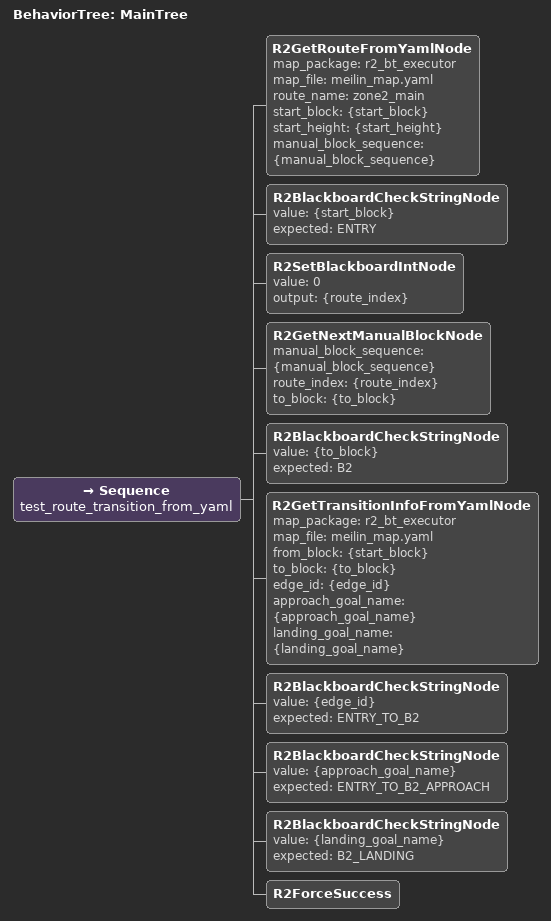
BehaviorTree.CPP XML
<root BTCPP_format="4" main_tree_to_execute="MainTree">
  <BehaviorTree ID="MainTree">
    <Sequence name="test_route_transition_from_yaml">

      <R2GetRouteFromYamlNode
        map_package="r2_bt_executor"
        map_file="meilin_map.yaml"
        route_name="zone2_main"
        start_block="{start_block}"
        start_height="{start_height}"
        manual_block_sequence="{manual_block_sequence}" />

      <R2BlackboardCheckStringNode
        value="{start_block}"
        expected="ENTRY" />

      <R2SetBlackboardIntNode
        value="0"
        output="{route_index}" />

      <R2GetNextManualBlockNode
        manual_block_sequence="{manual_block_sequence}"
        route_index="{route_index}"
        to_block="{to_block}" />

      <R2BlackboardCheckStringNode
        value="{to_block}"
        expected="B2" />

      <R2GetTransitionInfoFromYamlNode
        map_package="r2_bt_executor"
        map_file="meilin_map.yaml"
        from_block="{start_block}"
        to_block="{to_block}"
        edge_id="{edge_id}"
        approach_goal_name="{approach_goal_name}"
        landing_goal_name="{landing_goal_name}" />

      <R2BlackboardCheckStringNode
        value="{edge_id}"
        expected="ENTRY_TO_B2" />

      <R2BlackboardCheckStringNode
        value="{approach_goal_name}"
        expected="ENTRY_TO_B2_APPROACH" />

      <R2BlackboardCheckStringNode
        value="{landing_goal_name}"
        expected="B2_LANDING" />

      <R2ForceSuccess />

    </Sequence>
  </BehaviorTree>
</root>
